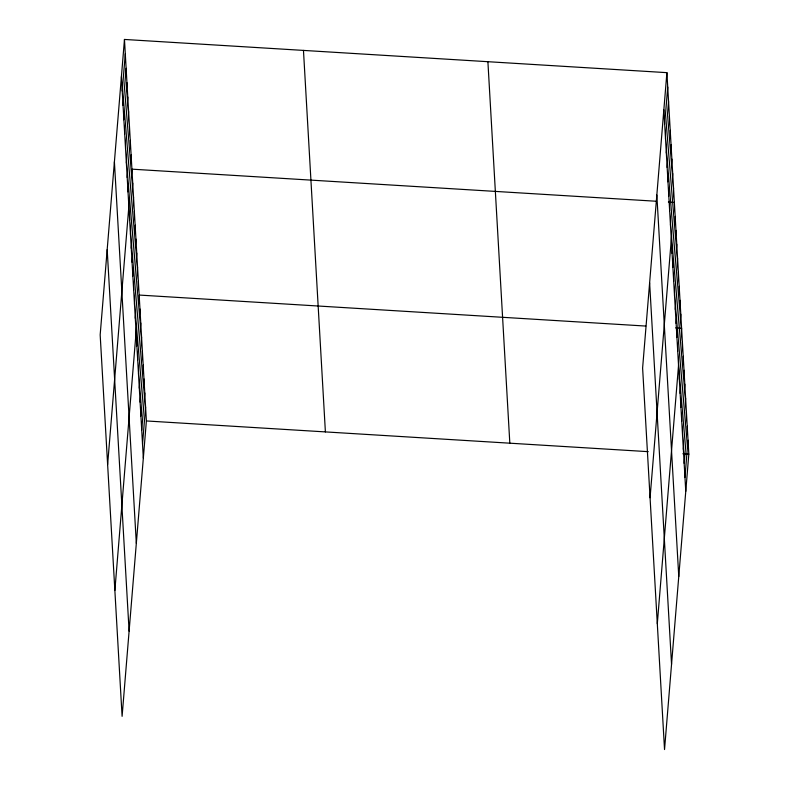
<?xml version="1.0" encoding="UTF-8"?>
<svg xmlns="http://www.w3.org/2000/svg" width="789" height="789" viewBox="0 0 789 789"><rect width="100%" height="100%" fill="white"/><g stroke="black" fill="none" stroke-linecap="round" stroke-linejoin="round"><path stroke-width="1.18" d="M124.465 39.45L100.173 334.852L122.098 716.343L146.389 420.951L124.465 39.45L666.902 72.657L688.827 454.148L664.535 749.55L642.611 368.049L666.902 72.657M122.236 91.021L125.293 53.859M123.064 105.43L126.122 68.278M123.893 119.839L126.95 82.687M124.721 134.258L127.779 97.096M125.55 148.667L128.607 111.515M126.378 163.076L129.435 125.924M127.207 177.495L130.264 140.334M128.035 191.905L131.092 154.743M107.629 464.563L131.921 169.162L656.458 201.264M129.662 220.309L132.72 183.147M130.471 234.294L133.528 197.132M131.27 248.279L134.327 211.127M132.079 262.273L135.136 225.112M132.877 276.258L135.935 239.097M133.686 290.244L136.744 253.091M134.485 304.238L137.542 267.077M135.294 318.223L138.351 281.062M114.869 590.448L139.15 295.056L645.787 326.064M136.901 346.203L139.959 309.041M137.7 360.188L140.758 323.026M138.509 374.173L141.566 337.021M139.308 388.168L142.365 351.006M140.117 402.153L143.174 364.991M140.915 416.138L143.973 378.986M141.724 430.133L144.781 392.971M142.523 444.118L145.58 406.956M664.673 124.218L667.731 87.066M665.502 138.637L668.559 101.475M666.33 153.046L669.388 115.884M667.159 167.455L670.216 130.303M667.987 181.874L671.044 144.712M668.816 196.283L671.873 159.122M669.644 210.693L672.701 173.541M670.472 225.112L673.53 187.95M650.067 497.76L674.358 202.359L668.391 201.994M672.1 253.506L675.157 216.354M672.909 267.491L675.966 230.339M673.707 281.486L676.765 244.324M674.516 295.471L677.573 258.319M675.315 309.456L678.372 272.304M676.124 323.451L679.181 286.289M676.923 337.436L679.98 300.284M677.731 351.421L680.789 314.269M657.306 623.655L681.588 328.254L675.621 327.889M679.339 379.401L682.396 342.248M680.138 393.386L683.195 356.233M680.946 407.38L684.004 370.219M681.745 421.365L684.803 384.213M682.554 435.35L685.611 398.198M683.353 449.345L686.41 412.183M684.162 463.33L687.219 426.178M684.96 477.315L688.018 440.163M146.389 420.951L648.252 451.663M682.86 453.783L688.827 454.148M663.845 109.809L685.769 491.31M656.842 195.031L678.767 576.532M649.623 282.837L671.547 664.328M487.898 61.7L509.822 443.191M303.469 50.407L325.393 431.908M121.407 76.612L143.332 458.103M114.405 161.824L136.319 543.325M107.186 249.63L129.1 631.131"/></g></svg>
